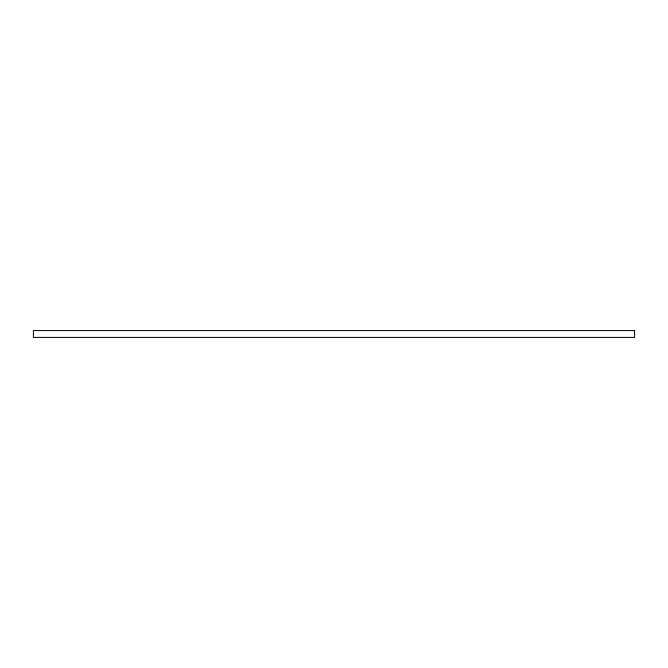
<?xml version="1.0" encoding="UTF-8"?>
<svg xmlns="http://www.w3.org/2000/svg" width="668" height="668" viewBox="0 0 668 668"><rect width="100%" height="100%" fill="white"/><g stroke="black" fill="none" stroke-linecap="round" stroke-linejoin="round"><path stroke-width="1" d="M634.6 330.585L33.4 330.585L33.4 337.415L634.6 337.415L634.6 330.585"/></g></svg>
